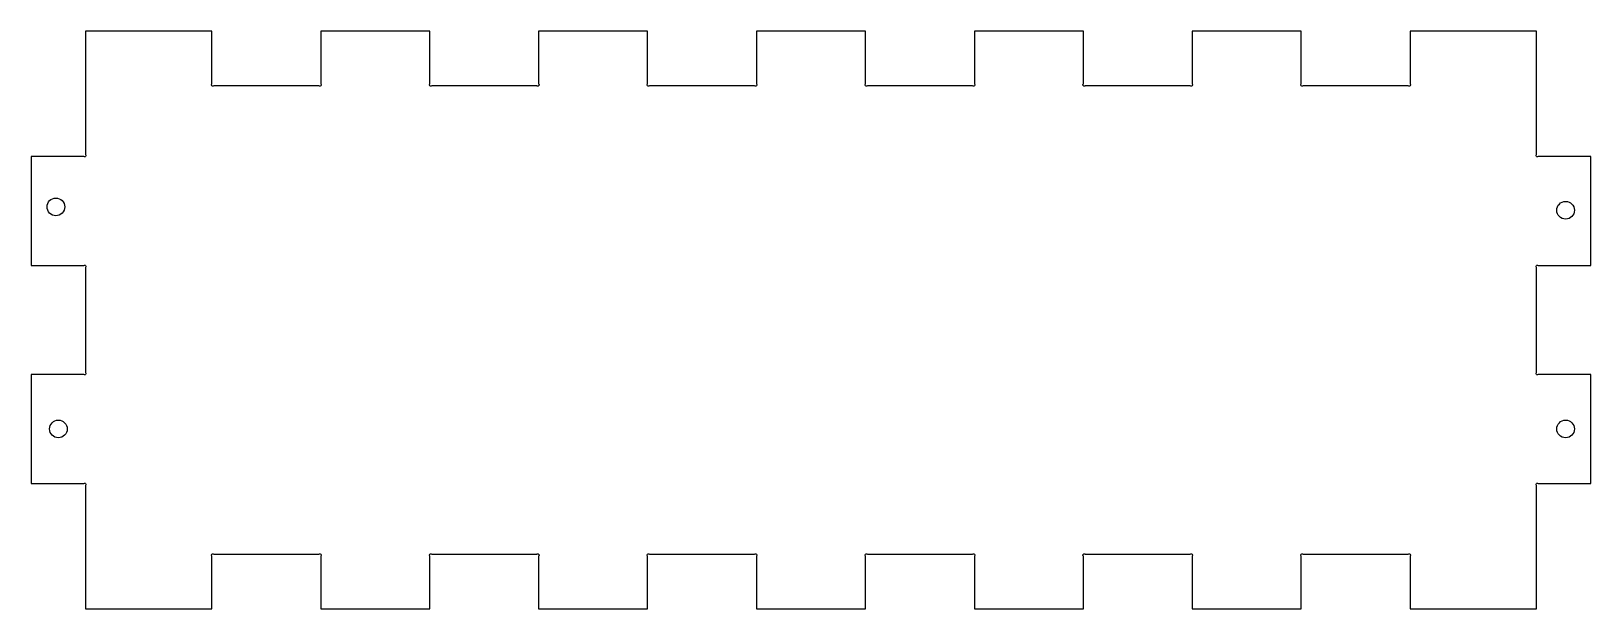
# Model space of a CAD drawing. Header units: millimetres. Extents: x -72 to 72, y -27 to 27.
import ezdxf

# ---------------------------------------------------------------- set-up
doc = ezdxf.new("R2010")
doc.units = ezdxf.units.MM
doc.layers.get('0').update_dxf_attribs({"linetype": 'CONTINUOUS'})

msp = doc.modelspace()

# ---------------------------------------------------------------- linework, layer by layer
msp.add_lwpolyline([(-66.59, 26.5), (-66.59, 15.18, -1.000001), (-66.76, 15), (-71.59, 15), (-71.59, 5), (-66.76, 5, -1.000001), (-66.59, 4.82), (-66.59, -4.82, -1.000001), (-66.76, -5), (-71.59, -5), (-71.59, -15), (-66.76, -15, -1.000001), (-66.59, -15.18), (-66.59, -26.5), (-55, -26.5), (-55, -21.68, -1.000001), (-54.82, -21.5), (-45.18, -21.5, -1.000001), (-45, -21.68), (-45, -26.5), (-35, -26.5), (-35, -21.68, -1.000001), (-34.82, -21.5), (-25.18, -21.5, -1.000001), (-25, -21.68), (-25, -26.5), (-15, -26.5), (-15, -21.68, -1.000001), (-14.82, -21.5), (-5.18, -21.5, -1.000001), (-5, -21.68), (-5, -26.5), (5, -26.5), (5, -21.68, -1.000001), (5.18, -21.5), (14.82, -21.5, -1.000001), (15, -21.68), (15, -26.5), (25, -26.5), (25, -21.68, -1.000001), (25.18, -21.5), (34.82, -21.5, -1.000001), (35, -21.68), (35, -26.5), (45, -26.5), (45, -21.68, -1.000001), (45.18, -21.5), (54.82, -21.5, -1.000001), (55, -21.68), (55, -26.5), (66.59, -26.5), (66.59, -15.18, -1.000001), (66.76, -15), (71.59, -15), (71.59, -5), (66.76, -5, -1.000001), (66.59, -4.82), (66.59, 4.82, -1.000001), (66.76, 5), (71.59, 5), (71.59, 15), (66.76, 15, -1.000001), (66.59, 15.18), (66.59, 26.5), (55, 26.5), (55, 21.68, -1.000001), (54.82, 21.5), (45.18, 21.5, -1.000001), (45, 21.68), (45, 26.5), (35, 26.5), (35, 21.68, -1.000001), (34.82, 21.5), (25.18, 21.5, -1.000001), (25, 21.68), (25, 26.5), (15, 26.5), (15, 21.68, -1.000001), (14.82, 21.5), (5.18, 21.5, -1.000001), (5, 21.68), (5, 26.5), (-5, 26.5), (-5, 21.68, -1.000001), (-5.18, 21.5), (-14.82, 21.5, -1.000001), (-15, 21.68), (-15, 26.5), (-25, 26.5), (-25, 21.68, -1.000001), (-25.18, 21.5), (-34.82, 21.5, -1.000001), (-35, 21.68), (-35, 26.5), (-45, 26.5), (-45, 21.68, -1.000001), (-45.18, 21.5), (-54.82, 21.5, -1.000001), (-55, 21.68), (-55, 26.5)], format="xyb", close=True)
for centre in [(-69.32, 10.38), (69.27, 10.07), (-69.09, -10), (69.27, -10)]:
    msp.add_circle(centre, 0.811)

doc.saveas('drawing.dxf')
